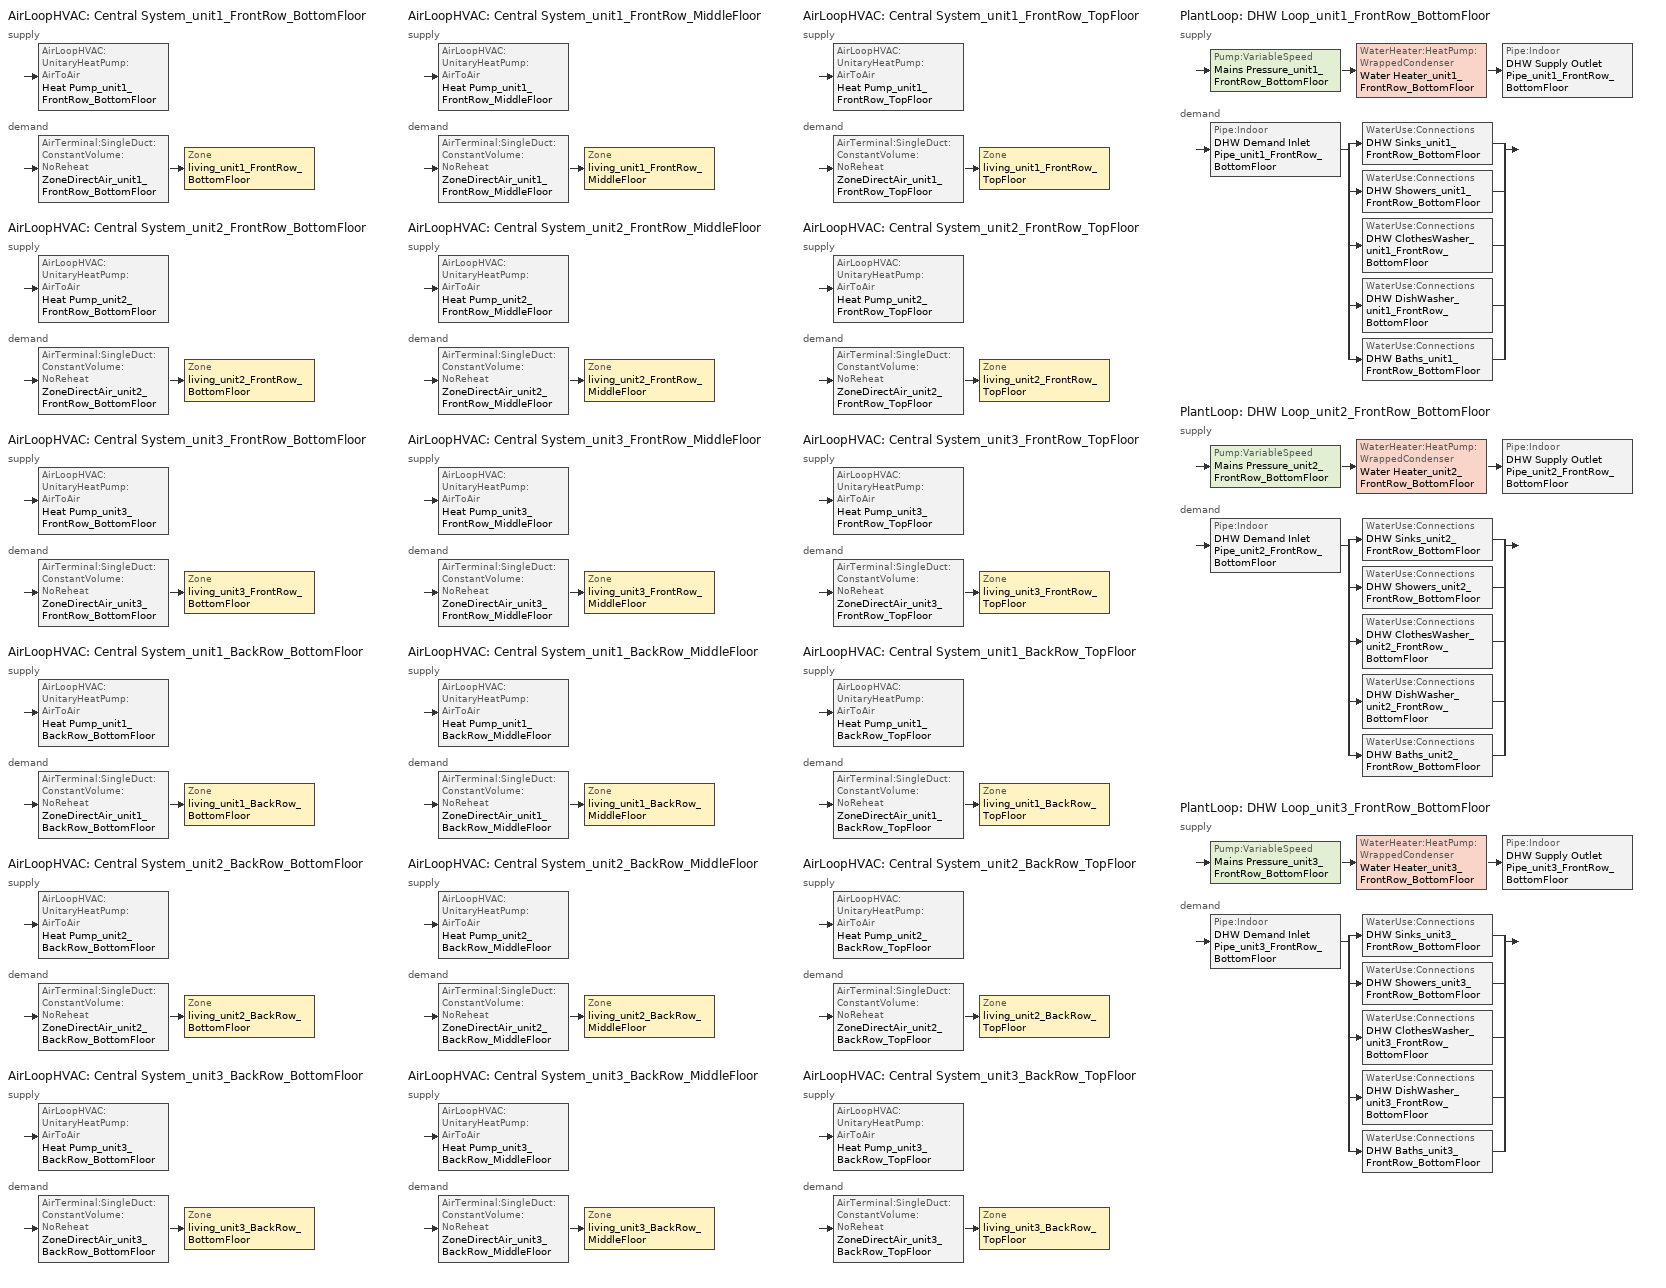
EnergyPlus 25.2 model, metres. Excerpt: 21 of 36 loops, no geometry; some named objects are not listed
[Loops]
AirLoopHVAC 'Central System_unit1_FrontRow_BottomFloor'
 supply: AirLoopHVAC:UnitaryHeatPump:AirToAir 'Heat Pump_unit1_FrontRow_BottomFloor'
 demand: AirTerminal:SingleDuct:ConstantVolume:NoReheat 'ZoneDirectAir_unit1_FrontRow_BottomFloor' > Zone 'living_unit1_FrontRow_BottomFloor'
AirLoopHVAC 'Central System_unit2_FrontRow_BottomFloor'
 supply: AirLoopHVAC:UnitaryHeatPump:AirToAir 'Heat Pump_unit2_FrontRow_BottomFloor'
 demand: AirTerminal:SingleDuct:ConstantVolume:NoReheat 'ZoneDirectAir_unit2_FrontRow_BottomFloor' > Zone 'living_unit2_FrontRow_BottomFloor'
AirLoopHVAC 'Central System_unit3_FrontRow_BottomFloor'
 supply: AirLoopHVAC:UnitaryHeatPump:AirToAir 'Heat Pump_unit3_FrontRow_BottomFloor'
 demand: AirTerminal:SingleDuct:ConstantVolume:NoReheat 'ZoneDirectAir_unit3_FrontRow_BottomFloor' > Zone 'living_unit3_FrontRow_BottomFloor'
AirLoopHVAC 'Central System_unit1_BackRow_BottomFloor'
 supply: AirLoopHVAC:UnitaryHeatPump:AirToAir 'Heat Pump_unit1_BackRow_BottomFloor'
 demand: AirTerminal:SingleDuct:ConstantVolume:NoReheat 'ZoneDirectAir_unit1_BackRow_BottomFloor' > Zone 'living_unit1_BackRow_BottomFloor'
AirLoopHVAC 'Central System_unit2_BackRow_BottomFloor'
 supply: AirLoopHVAC:UnitaryHeatPump:AirToAir 'Heat Pump_unit2_BackRow_BottomFloor'
 demand: AirTerminal:SingleDuct:ConstantVolume:NoReheat 'ZoneDirectAir_unit2_BackRow_BottomFloor' > Zone 'living_unit2_BackRow_BottomFloor'
AirLoopHVAC 'Central System_unit3_BackRow_BottomFloor'
 supply: AirLoopHVAC:UnitaryHeatPump:AirToAir 'Heat Pump_unit3_BackRow_BottomFloor'
 demand: AirTerminal:SingleDuct:ConstantVolume:NoReheat 'ZoneDirectAir_unit3_BackRow_BottomFloor' > Zone 'living_unit3_BackRow_BottomFloor'
AirLoopHVAC 'Central System_unit1_FrontRow_MiddleFloor'
 supply: AirLoopHVAC:UnitaryHeatPump:AirToAir 'Heat Pump_unit1_FrontRow_MiddleFloor'
 demand: AirTerminal:SingleDuct:ConstantVolume:NoReheat 'ZoneDirectAir_unit1_FrontRow_MiddleFloor' > Zone 'living_unit1_FrontRow_MiddleFloor'
AirLoopHVAC 'Central System_unit2_FrontRow_MiddleFloor'
 supply: AirLoopHVAC:UnitaryHeatPump:AirToAir 'Heat Pump_unit2_FrontRow_MiddleFloor'
 demand: AirTerminal:SingleDuct:ConstantVolume:NoReheat 'ZoneDirectAir_unit2_FrontRow_MiddleFloor' > Zone 'living_unit2_FrontRow_MiddleFloor'
AirLoopHVAC 'Central System_unit3_FrontRow_MiddleFloor'
 supply: AirLoopHVAC:UnitaryHeatPump:AirToAir 'Heat Pump_unit3_FrontRow_MiddleFloor'
 demand: AirTerminal:SingleDuct:ConstantVolume:NoReheat 'ZoneDirectAir_unit3_FrontRow_MiddleFloor' > Zone 'living_unit3_FrontRow_MiddleFloor'
AirLoopHVAC 'Central System_unit1_BackRow_MiddleFloor'
 supply: AirLoopHVAC:UnitaryHeatPump:AirToAir 'Heat Pump_unit1_BackRow_MiddleFloor'
 demand: AirTerminal:SingleDuct:ConstantVolume:NoReheat 'ZoneDirectAir_unit1_BackRow_MiddleFloor' > Zone 'living_unit1_BackRow_MiddleFloor'
AirLoopHVAC 'Central System_unit2_BackRow_MiddleFloor'
 supply: AirLoopHVAC:UnitaryHeatPump:AirToAir 'Heat Pump_unit2_BackRow_MiddleFloor'
 demand: AirTerminal:SingleDuct:ConstantVolume:NoReheat 'ZoneDirectAir_unit2_BackRow_MiddleFloor' > Zone 'living_unit2_BackRow_MiddleFloor'
AirLoopHVAC 'Central System_unit3_BackRow_MiddleFloor'
 supply: AirLoopHVAC:UnitaryHeatPump:AirToAir 'Heat Pump_unit3_BackRow_MiddleFloor'
 demand: AirTerminal:SingleDuct:ConstantVolume:NoReheat 'ZoneDirectAir_unit3_BackRow_MiddleFloor' > Zone 'living_unit3_BackRow_MiddleFloor'
AirLoopHVAC 'Central System_unit1_FrontRow_TopFloor'
 supply: AirLoopHVAC:UnitaryHeatPump:AirToAir 'Heat Pump_unit1_FrontRow_TopFloor'
 demand: AirTerminal:SingleDuct:ConstantVolume:NoReheat 'ZoneDirectAir_unit1_FrontRow_TopFloor' > Zone 'living_unit1_FrontRow_TopFloor'
AirLoopHVAC 'Central System_unit2_FrontRow_TopFloor'
 supply: AirLoopHVAC:UnitaryHeatPump:AirToAir 'Heat Pump_unit2_FrontRow_TopFloor'
 demand: AirTerminal:SingleDuct:ConstantVolume:NoReheat 'ZoneDirectAir_unit2_FrontRow_TopFloor' > Zone 'living_unit2_FrontRow_TopFloor'
AirLoopHVAC 'Central System_unit3_FrontRow_TopFloor'
 supply: AirLoopHVAC:UnitaryHeatPump:AirToAir 'Heat Pump_unit3_FrontRow_TopFloor'
 demand: AirTerminal:SingleDuct:ConstantVolume:NoReheat 'ZoneDirectAir_unit3_FrontRow_TopFloor' > Zone 'living_unit3_FrontRow_TopFloor'
AirLoopHVAC 'Central System_unit1_BackRow_TopFloor'
 supply: AirLoopHVAC:UnitaryHeatPump:AirToAir 'Heat Pump_unit1_BackRow_TopFloor'
 demand: AirTerminal:SingleDuct:ConstantVolume:NoReheat 'ZoneDirectAir_unit1_BackRow_TopFloor' > Zone 'living_unit1_BackRow_TopFloor'
AirLoopHVAC 'Central System_unit2_BackRow_TopFloor'
 supply: AirLoopHVAC:UnitaryHeatPump:AirToAir 'Heat Pump_unit2_BackRow_TopFloor'
 demand: AirTerminal:SingleDuct:ConstantVolume:NoReheat 'ZoneDirectAir_unit2_BackRow_TopFloor' > Zone 'living_unit2_BackRow_TopFloor'
AirLoopHVAC 'Central System_unit3_BackRow_TopFloor'
 supply: AirLoopHVAC:UnitaryHeatPump:AirToAir 'Heat Pump_unit3_BackRow_TopFloor'
 demand: AirTerminal:SingleDuct:ConstantVolume:NoReheat 'ZoneDirectAir_unit3_BackRow_TopFloor' > Zone 'living_unit3_BackRow_TopFloor'
PlantLoop 'DHW Loop_unit1_FrontRow_BottomFloor'
 supply: Pump:VariableSpeed 'Mains Pressure_unit1_FrontRow_BottomFloor' > WaterHeater:HeatPump:WrappedCondenser 'Water Heater_unit1_FrontRow_BottomFloor' > Pipe:Indoor 'DHW Supply Outlet Pipe_unit1_FrontRow_BottomFloor'
 demand: Pipe:Indoor 'DHW Demand Inlet Pipe_unit1_FrontRow_BottomFloor' > split
  | WaterUse:Connections 'DHW Sinks_unit1_FrontRow_BottomFloor'
  | WaterUse:Connections 'DHW Showers_unit1_FrontRow_BottomFloor'
  | WaterUse:Connections 'DHW ClothesWasher_unit1_FrontRow_BottomFloor'
  | WaterUse:Connections 'DHW DishWasher_unit1_FrontRow_BottomFloor'
  | WaterUse:Connections 'DHW Baths_unit1_FrontRow_BottomFloor'
PlantLoop 'DHW Loop_unit2_FrontRow_BottomFloor'
 supply: Pump:VariableSpeed 'Mains Pressure_unit2_FrontRow_BottomFloor' > WaterHeater:HeatPump:WrappedCondenser 'Water Heater_unit2_FrontRow_BottomFloor' > Pipe:Indoor 'DHW Supply Outlet Pipe_unit2_FrontRow_BottomFloor'
 demand: Pipe:Indoor 'DHW Demand Inlet Pipe_unit2_FrontRow_BottomFloor' > split
  | WaterUse:Connections 'DHW Sinks_unit2_FrontRow_BottomFloor'
  | WaterUse:Connections 'DHW Showers_unit2_FrontRow_BottomFloor'
  | WaterUse:Connections 'DHW ClothesWasher_unit2_FrontRow_BottomFloor'
  | WaterUse:Connections 'DHW DishWasher_unit2_FrontRow_BottomFloor'
  | WaterUse:Connections 'DHW Baths_unit2_FrontRow_BottomFloor'
PlantLoop 'DHW Loop_unit3_FrontRow_BottomFloor'
 supply: Pump:VariableSpeed 'Mains Pressure_unit3_FrontRow_BottomFloor' > WaterHeater:HeatPump:WrappedCondenser 'Water Heater_unit3_FrontRow_BottomFloor' > Pipe:Indoor 'DHW Supply Outlet Pipe_unit3_FrontRow_BottomFloor'
 demand: Pipe:Indoor 'DHW Demand Inlet Pipe_unit3_FrontRow_BottomFloor' > split
  | WaterUse:Connections 'DHW Sinks_unit3_FrontRow_BottomFloor'
  | WaterUse:Connections 'DHW Showers_unit3_FrontRow_BottomFloor'
  | WaterUse:Connections 'DHW ClothesWasher_unit3_FrontRow_BottomFloor'
  | WaterUse:Connections 'DHW DishWasher_unit3_FrontRow_BottomFloor'
  | WaterUse:Connections 'DHW Baths_unit3_FrontRow_BottomFloor'
[Material] Thermal Absorptance=0.9
Name | Roughness | Thickness {m} | Conductivity {W/m-K} | Density {kg/m3} | Specific Heat {J/kg-K} | Solar Absorptance | Visible Absorptance
CopperPipe | MediumRough | 0.01905 | 401 | 2243 | 837 | 0.65 | 0.65
Pipe Insulation | VeryRough | 0.0406504 | 0.0331717 | 91 | 836 | 0.5 | 0.5
[Construction]
Insulated Pipe: Pipe Insulation, CopperPipe
[ThermostatSetpoint:DualSetpoint]
thermostat_living Dual SP Control: Heating Setpoint Temperature Schedule=heating_sch; Cooling Setpoint Temperature Schedule=cooling_sch
[Sizing:Zone] Zone Cooling Design Supply Air Temperature Input Method=SupplyAirTemperature; Zone Cooling Design Supply Air Temperature {C}=12; Zone Heating Design Supply Air Temperature Input Method=SupplyAirTemperature; Zone Heating Design Supply Air Temperature {C}=32.22; Zone Cooling Design Supply Air Humidity Ratio {kgWater/kgDryAir}=0.0075; Zone Heating Design Supply Air Humidity Ratio {kgWater/kgDryAir}=0.008; Cooling Design Air Flow Method=DesignDay; Cooling Minimum Air Flow per Zone Floor Area {m3/s-m2}=0.000762; Heating Design Air Flow Method=DesignDay; Heating Maximum Air Flow per Zone Floor Area {m3/s-m2}=0.002032; Heating Maximum Air Flow {m3/s}=0.141576; Heating Maximum Air Flow Fraction=0.3
Name | Design Specification Outdoor Air Object
living_unit1_FrontRow_BottomFloor | SZ_DSOA_living_unit1_FrontRow_BottomFloor
living_unit2_FrontRow_BottomFloor | SZ_DSOA_living_unit2_FrontRow_BottomFloor
living_unit3_FrontRow_BottomFloor | SZ_DSOA_living_unit3_FrontRow_BottomFloor
living_unit1_BackRow_BottomFloor | SZ_DSOA_living_unit1_BackRow_BottomFloor
living_unit2_BackRow_BottomFloor | SZ_DSOA_living_unit2_BackRow_BottomFloor
living_unit3_BackRow_BottomFloor | SZ_DSOA_living_unit3_BackRow_BottomFloor
living_unit1_FrontRow_MiddleFloor | SZ_DSOA_living_unit1_FrontRow_MiddleFloor
living_unit2_FrontRow_MiddleFloor | SZ_DSOA_living_unit2_FrontRow_MiddleFloor
living_unit3_FrontRow_MiddleFloor | SZ_DSOA_living_unit3_FrontRow_MiddleFloor
living_unit1_BackRow_MiddleFloor | SZ_DSOA_living_unit1_BackRow_MiddleFloor
living_unit2_BackRow_MiddleFloor | SZ_DSOA_living_unit2_BackRow_MiddleFloor
living_unit3_BackRow_MiddleFloor | SZ_DSOA_living_unit3_BackRow_MiddleFloor
living_unit1_FrontRow_TopFloor | SZ_DSOA_living_unit1_FrontRow_TopFloor
living_unit2_FrontRow_TopFloor | SZ_DSOA_living_unit2_FrontRow_TopFloor
living_unit3_FrontRow_TopFloor | SZ_DSOA_living_unit3_FrontRow_TopFloor
living_unit1_BackRow_TopFloor | SZ_DSOA_living_unit1_BackRow_TopFloor
living_unit2_BackRow_TopFloor | SZ_DSOA_living_unit2_BackRow_TopFloor
living_unit3_BackRow_TopFloor | SZ_DSOA_living_unit3_BackRow_TopFloor
[Sizing:System] Type of Load to Size On=Sensible; Design Outdoor Air Flow Rate {m3/s}=autosize; Central Heating Maximum System Air Flow Ratio=1; Preheat Design Temperature {C}=7; Preheat Design Humidity Ratio {kgWater/kgDryAir}=0.008; Precool Design Temperature {C}=11; Precool Design Humidity Ratio {kgWater/kgDryAir}=0.0075; Central Cooling Design Supply Air Temperature {C}=12; Central Heating Design Supply Air Temperature {C}=32.22; Type of Zone Sum to Use=NonCoincident; 100% Outdoor Air in Cooling=No; 100% Outdoor Air in Heating=No; Central Cooling Design Supply Air Humidity Ratio {kgWater/kgDryAir}=0.0075; Central Heating Design Supply Air Humidity Ratio {kgWater/kgDryAir}=0.008; Cooling Supply Air Flow Rate Method=DesignDay; Heating Supply Air Flow Rate Method=DesignDay; Zone Maximum Outdoor Air Fraction=1; Cooling Design Capacity Method=FractionOfAutosizedCoolingCapacity; Cooling Design Capacity {W}=autosize; Fraction of Autosized Cooling Design Capacity=1.25; Heating Design Capacity Method=FractionOfAutosizedHeatingCapacity; Heating Design Capacity {W}=autosize; Fraction of Autosized Heating Design Capacity=1.15; Central Cooling Capacity Control Method=OnOff
Central System_unit1_FrontRow_BottomFloor; Central System_unit2_FrontRow_BottomFloor; Central System_unit3_FrontRow_BottomFloor; Central System_unit1_BackRow_BottomFloor; Central System_unit2_BackRow_BottomFloor; Central System_unit3_BackRow_BottomFloor; Central System_unit1_FrontRow_MiddleFloor; Central System_unit2_FrontRow_MiddleFloor; Central System_unit3_FrontRow_MiddleFloor; Central System_unit1_BackRow_MiddleFloor; Central System_unit2_BackRow_MiddleFloor; Central System_unit3_BackRow_MiddleFloor; Central System_unit1_FrontRow_TopFloor; Central System_unit2_FrontRow_TopFloor; Central System_unit3_FrontRow_TopFloor; Central System_unit1_BackRow_TopFloor; Central System_unit2_BackRow_TopFloor; Central System_unit3_BackRow_TopFloor
[ZoneControl:Thermostat] Control Type Schedule=zone_control_type; Control 1=thermostat_living Dual SP Control
Name | Zone or ZoneList
Zone Thermostat_unit1_FrontRow_BottomFloor | living_unit1_FrontRow_BottomFloor
Zone Thermostat_unit2_FrontRow_BottomFloor | living_unit2_FrontRow_BottomFloor
Zone Thermostat_unit3_FrontRow_BottomFloor | living_unit3_FrontRow_BottomFloor
Zone Thermostat_unit1_BackRow_BottomFloor | living_unit1_BackRow_BottomFloor
Zone Thermostat_unit2_BackRow_BottomFloor | living_unit2_BackRow_BottomFloor
Zone Thermostat_unit3_BackRow_BottomFloor | living_unit3_BackRow_BottomFloor
Zone Thermostat_unit1_FrontRow_MiddleFloor | living_unit1_FrontRow_MiddleFloor
Zone Thermostat_unit2_FrontRow_MiddleFloor | living_unit2_FrontRow_MiddleFloor
Zone Thermostat_unit3_FrontRow_MiddleFloor | living_unit3_FrontRow_MiddleFloor
Zone Thermostat_unit1_BackRow_MiddleFloor | living_unit1_BackRow_MiddleFloor
Zone Thermostat_unit2_BackRow_MiddleFloor | living_unit2_BackRow_MiddleFloor
Zone Thermostat_unit3_BackRow_MiddleFloor | living_unit3_BackRow_MiddleFloor
Zone Thermostat_unit1_FrontRow_TopFloor | living_unit1_FrontRow_TopFloor
Zone Thermostat_unit2_FrontRow_TopFloor | living_unit2_FrontRow_TopFloor
Zone Thermostat_unit3_FrontRow_TopFloor | living_unit3_FrontRow_TopFloor
Zone Thermostat_unit1_BackRow_TopFloor | living_unit1_BackRow_TopFloor
Zone Thermostat_unit2_BackRow_TopFloor | living_unit2_BackRow_TopFloor
Zone Thermostat_unit3_BackRow_TopFloor | living_unit3_BackRow_TopFloor
[AirTerminal:SingleDuct:ConstantVolume:NoReheat] Availability Schedule=always_avail; Maximum Air Flow Rate {m3/s}=autosize
ZoneDirectAir_unit1_FrontRow_BottomFloor; ZoneDirectAir_unit2_FrontRow_BottomFloor; ZoneDirectAir_unit3_FrontRow_BottomFloor; ZoneDirectAir_unit1_BackRow_BottomFloor; ZoneDirectAir_unit2_BackRow_BottomFloor; ZoneDirectAir_unit3_BackRow_BottomFloor; ZoneDirectAir_unit1_FrontRow_MiddleFloor; ZoneDirectAir_unit2_FrontRow_MiddleFloor; ZoneDirectAir_unit3_FrontRow_MiddleFloor; ZoneDirectAir_unit1_BackRow_MiddleFloor; ZoneDirectAir_unit2_BackRow_MiddleFloor; ZoneDirectAir_unit3_BackRow_MiddleFloor; ZoneDirectAir_unit1_FrontRow_TopFloor; ZoneDirectAir_unit2_FrontRow_TopFloor; ZoneDirectAir_unit3_FrontRow_TopFloor; ZoneDirectAir_unit1_BackRow_TopFloor; ZoneDirectAir_unit2_BackRow_TopFloor; ZoneDirectAir_unit3_BackRow_TopFloor
[DesignSpecification:OutdoorAir] Outdoor Air Method=Flow/Zone; Outdoor Air Flow per Person {m3/s-person}=0; Outdoor Air Flow per Zone {m3/s}=0.0212376
SZ_DSOA_living_unit1_FrontRow_BottomFloor; SZ_DSOA_living_unit2_FrontRow_BottomFloor; SZ_DSOA_living_unit3_FrontRow_BottomFloor; SZ_DSOA_living_unit1_BackRow_BottomFloor; SZ_DSOA_living_unit2_BackRow_BottomFloor; SZ_DSOA_living_unit3_BackRow_BottomFloor; SZ_DSOA_living_unit1_FrontRow_MiddleFloor; SZ_DSOA_living_unit2_FrontRow_MiddleFloor; SZ_DSOA_living_unit3_FrontRow_MiddleFloor; SZ_DSOA_living_unit1_BackRow_MiddleFloor; SZ_DSOA_living_unit2_BackRow_MiddleFloor; SZ_DSOA_living_unit3_BackRow_MiddleFloor; SZ_DSOA_living_unit1_FrontRow_TopFloor; SZ_DSOA_living_unit2_FrontRow_TopFloor; SZ_DSOA_living_unit3_FrontRow_TopFloor; SZ_DSOA_living_unit1_BackRow_TopFloor; SZ_DSOA_living_unit2_BackRow_TopFloor; SZ_DSOA_living_unit3_BackRow_TopFloor
[Coil:Cooling:DX:SingleSpeed] Availability Schedule=always_avail; Gross Rated Total Cooling Capacity {W}=autosize; Gross Rated Sensible Heat Ratio=autosize; Gross Rated Cooling COP {W/W}=4.3039; Rated Air Flow Rate {m3/s}=autosize; Total Cooling Capacity Function of Temperature Curve=HPACCoolCapFT; Total Cooling Capacity Function of Flow Fraction Curve=HPACCoolCapFFF; Energy Input Ratio Function of Temperature Curve=HPACCOOLEIRFT; Energy Input Ratio Function of Flow Fraction Curve=HPACCOOLEIRFFF; Part Load Fraction Correlation Curve=HPACCOOLPLFFPLR
DX Cooling Coil_unit1_FrontRow_BottomFloor; DX Cooling Coil_unit2_FrontRow_BottomFloor; DX Cooling Coil_unit3_FrontRow_BottomFloor; DX Cooling Coil_unit1_BackRow_BottomFloor; DX Cooling Coil_unit2_BackRow_BottomFloor; DX Cooling Coil_unit3_BackRow_BottomFloor; DX Cooling Coil_unit1_FrontRow_MiddleFloor; DX Cooling Coil_unit2_FrontRow_MiddleFloor; DX Cooling Coil_unit3_FrontRow_MiddleFloor; DX Cooling Coil_unit1_BackRow_MiddleFloor; DX Cooling Coil_unit2_BackRow_MiddleFloor; DX Cooling Coil_unit3_BackRow_MiddleFloor; DX Cooling Coil_unit1_FrontRow_TopFloor; DX Cooling Coil_unit2_FrontRow_TopFloor; DX Cooling Coil_unit3_FrontRow_TopFloor; DX Cooling Coil_unit1_BackRow_TopFloor; DX Cooling Coil_unit2_BackRow_TopFloor; DX Cooling Coil_unit3_BackRow_TopFloor
[Fan:OnOff] Availability Schedule=always_avail; Maximum Flow Rate {m3/s}=autosize; Motor In Airstream Fraction=1
Name | Fan Total Efficiency | Pressure Rise {Pa} | Motor Efficiency
Supply Fan_unit1_FrontRow_BottomFloor; Supply Fan_unit2_FrontRow_BottomFloor; Supply Fan_unit3_FrontRow_BottomFloor; Supply Fan_unit1_BackRow_BottomFloor; Supply Fan_unit2_BackRow_BottomFloor; Supply Fan_unit3_BackRow_BottomFloor; Supply Fan_unit1_FrontRow_MiddleFloor; Supply Fan_unit2_FrontRow_MiddleFloor; Supply Fan_unit3_FrontRow_MiddleFloor; Supply Fan_unit1_BackRow_MiddleFloor; Supply Fan_unit2_BackRow_MiddleFloor; Supply Fan_unit3_BackRow_MiddleFloor; Supply Fan_unit1_FrontRow_TopFloor; Supply Fan_unit2_FrontRow_TopFloor; Supply Fan_unit3_FrontRow_TopFloor; Supply Fan_unit1_BackRow_TopFloor; Supply Fan_unit2_BackRow_TopFloor; Supply Fan_unit3_BackRow_TopFloor | 0.50054 | 400 | 0.863
Heat Pump Water Heater Fan_unit1_FrontRow_BottomFloor; Heat Pump Water Heater Fan_unit2_FrontRow_BottomFloor; Heat Pump Water Heater Fan_unit3_FrontRow_BottomFloor | 0.7 | 100 | 0.9
[AirLoopHVAC] Design Supply Air Flow Rate {m3/s}=autosize
Central System_unit1_FrontRow_BottomFloor; Central System_unit2_FrontRow_BottomFloor; Central System_unit3_FrontRow_BottomFloor; Central System_unit1_BackRow_BottomFloor; Central System_unit2_BackRow_BottomFloor; Central System_unit3_BackRow_BottomFloor; Central System_unit1_FrontRow_MiddleFloor; Central System_unit2_FrontRow_MiddleFloor; Central System_unit3_FrontRow_MiddleFloor; Central System_unit1_BackRow_MiddleFloor; Central System_unit2_BackRow_MiddleFloor; Central System_unit3_BackRow_MiddleFloor; Central System_unit1_FrontRow_TopFloor; Central System_unit2_FrontRow_TopFloor; Central System_unit3_FrontRow_TopFloor; Central System_unit1_BackRow_TopFloor; Central System_unit2_BackRow_TopFloor; Central System_unit3_BackRow_TopFloor
[AirLoopHVAC:UnitaryHeatPump:AirToAir] Availability Schedule=always_avail; Cooling Supply Air Flow Rate {m3/s}=autosize; Heating Supply Air Flow Rate {m3/s}=autosize; No Load Supply Air Flow Rate {m3/s}=0; Maximum Supply Air Temperature from Supplemental Heater {C}=50; Maximum Outdoor Dry-Bulb Temperature for Supplemental Heater Operation {C}=10; Fan Placement=BlowThrough; Supply Air Fan Operating Mode Schedule=fan_cycle
Name | Controlling Zone or Thermostat Location | Supply Air Fan | Heating Coil | Cooling Coil | Supplemental Heating Coil
Heat Pump_unit1_FrontRow_BottomFloor | living_unit1_FrontRow_BottomFloor | Supply Fan_unit1_FrontRow_BottomFloor | Main DX Heating Coil_unit1_FrontRow_BottomFloor | DX Cooling Coil_unit1_FrontRow_BottomFloor | Supp Heating Coil_unit1_FrontRow_BottomFloor
Heat Pump_unit2_FrontRow_BottomFloor | living_unit2_FrontRow_BottomFloor | Supply Fan_unit2_FrontRow_BottomFloor | Main DX Heating Coil_unit2_FrontRow_BottomFloor | DX Cooling Coil_unit2_FrontRow_BottomFloor | Supp Heating Coil_unit2_FrontRow_BottomFloor
Heat Pump_unit3_FrontRow_BottomFloor | living_unit3_FrontRow_BottomFloor | Supply Fan_unit3_FrontRow_BottomFloor | Main DX Heating Coil_unit3_FrontRow_BottomFloor | DX Cooling Coil_unit3_FrontRow_BottomFloor | Supp Heating Coil_unit3_FrontRow_BottomFloor
Heat Pump_unit1_BackRow_BottomFloor | living_unit1_BackRow_BottomFloor | Supply Fan_unit1_BackRow_BottomFloor | Main DX Heating Coil_unit1_BackRow_BottomFloor | DX Cooling Coil_unit1_BackRow_BottomFloor | Supp Heating Coil_unit1_BackRow_BottomFloor
Heat Pump_unit2_BackRow_BottomFloor | living_unit2_BackRow_BottomFloor | Supply Fan_unit2_BackRow_BottomFloor | Main DX Heating Coil_unit2_BackRow_BottomFloor | DX Cooling Coil_unit2_BackRow_BottomFloor | Supp Heating Coil_unit2_BackRow_BottomFloor
Heat Pump_unit3_BackRow_BottomFloor | living_unit3_BackRow_BottomFloor | Supply Fan_unit3_BackRow_BottomFloor | Main DX Heating Coil_unit3_BackRow_BottomFloor | DX Cooling Coil_unit3_BackRow_BottomFloor | Supp Heating Coil_unit3_BackRow_BottomFloor
Heat Pump_unit1_FrontRow_MiddleFloor | living_unit1_FrontRow_MiddleFloor | Supply Fan_unit1_FrontRow_MiddleFloor | Main DX Heating Coil_unit1_FrontRow_MiddleFloor | DX Cooling Coil_unit1_FrontRow_MiddleFloor | Supp Heating Coil_unit1_FrontRow_MiddleFloor
Heat Pump_unit2_FrontRow_MiddleFloor | living_unit2_FrontRow_MiddleFloor | Supply Fan_unit2_FrontRow_MiddleFloor | Main DX Heating Coil_unit2_FrontRow_MiddleFloor | DX Cooling Coil_unit2_FrontRow_MiddleFloor | Supp Heating Coil_unit2_FrontRow_MiddleFloor
Heat Pump_unit3_FrontRow_MiddleFloor | living_unit3_FrontRow_MiddleFloor | Supply Fan_unit3_FrontRow_MiddleFloor | Main DX Heating Coil_unit3_FrontRow_MiddleFloor | DX Cooling Coil_unit3_FrontRow_MiddleFloor | Supp Heating Coil_unit3_FrontRow_MiddleFloor
Heat Pump_unit1_BackRow_MiddleFloor | living_unit1_BackRow_MiddleFloor | Supply Fan_unit1_BackRow_MiddleFloor | Main DX Heating Coil_unit1_BackRow_MiddleFloor | DX Cooling Coil_unit1_BackRow_MiddleFloor | Supp Heating Coil_unit1_BackRow_MiddleFloor
Heat Pump_unit2_BackRow_MiddleFloor | living_unit2_BackRow_MiddleFloor | Supply Fan_unit2_BackRow_MiddleFloor | Main DX Heating Coil_unit2_BackRow_MiddleFloor | DX Cooling Coil_unit2_BackRow_MiddleFloor | Supp Heating Coil_unit2_BackRow_MiddleFloor
Heat Pump_unit3_BackRow_MiddleFloor | living_unit3_BackRow_MiddleFloor | Supply Fan_unit3_BackRow_MiddleFloor | Main DX Heating Coil_unit3_BackRow_MiddleFloor | DX Cooling Coil_unit3_BackRow_MiddleFloor | Supp Heating Coil_unit3_BackRow_MiddleFloor
Heat Pump_unit1_FrontRow_TopFloor | living_unit1_FrontRow_TopFloor | Supply Fan_unit1_FrontRow_TopFloor | Main DX Heating Coil_unit1_FrontRow_TopFloor | DX Cooling Coil_unit1_FrontRow_TopFloor | Supp Heating Coil_unit1_FrontRow_TopFloor
Heat Pump_unit2_FrontRow_TopFloor | living_unit2_FrontRow_TopFloor | Supply Fan_unit2_FrontRow_TopFloor | Main DX Heating Coil_unit2_FrontRow_TopFloor | DX Cooling Coil_unit2_FrontRow_TopFloor | Supp Heating Coil_unit2_FrontRow_TopFloor
Heat Pump_unit3_FrontRow_TopFloor | living_unit3_FrontRow_TopFloor | Supply Fan_unit3_FrontRow_TopFloor | Main DX Heating Coil_unit3_FrontRow_TopFloor | DX Cooling Coil_unit3_FrontRow_TopFloor | Supp Heating Coil_unit3_FrontRow_TopFloor
Heat Pump_unit1_BackRow_TopFloor | living_unit1_BackRow_TopFloor | Supply Fan_unit1_BackRow_TopFloor | Main DX Heating Coil_unit1_BackRow_TopFloor | DX Cooling Coil_unit1_BackRow_TopFloor | Supp Heating Coil_unit1_BackRow_TopFloor
Heat Pump_unit2_BackRow_TopFloor | living_unit2_BackRow_TopFloor | Supply Fan_unit2_BackRow_TopFloor | Main DX Heating Coil_unit2_BackRow_TopFloor | DX Cooling Coil_unit2_BackRow_TopFloor | Supp Heating Coil_unit2_BackRow_TopFloor
Heat Pump_unit3_BackRow_TopFloor | living_unit3_BackRow_TopFloor | Supply Fan_unit3_BackRow_TopFloor | Main DX Heating Coil_unit3_BackRow_TopFloor | DX Cooling Coil_unit3_BackRow_TopFloor | Supp Heating Coil_unit3_BackRow_TopFloor
[Coil:Heating:DX:SingleSpeed] Availability Schedule=always_avail; Gross Rated Heating Capacity {W}=autosize; Gross Rated Heating COP {W/W}=3.8378; Rated Air Flow Rate {m3/s}=autosize; Heating Capacity Function of Temperature Curve=HPACHeatCapFT; Heating Capacity Function of Flow Fraction Curve=HPACHeatCapFFF; Energy Input Ratio Function of Temperature Curve=HPACHeatEIRFT; Energy Input Ratio Function of Flow Fraction Curve=HPACHeatEIRFFF; Part Load Fraction Correlation Curve=HPACCOOLPLFFPLR; Defrost Energy Input Ratio Function of Temperature Curve=Defrost_EIR_FT; Minimum Outdoor Dry-Bulb Temperature for Compressor Operation {C}=-23.33; Maximum Outdoor Dry-Bulb Temperature for Defrost Operation {C}=5; Crankcase Heater Capacity {W}=200; Maximum Outdoor Dry-Bulb Temperature for Crankcase Heater Operation {C}=10; Defrost Strategy=ReverseCycle; Defrost Control=OnDemand
Main DX Heating Coil_unit1_FrontRow_BottomFloor; Main DX Heating Coil_unit2_FrontRow_BottomFloor; Main DX Heating Coil_unit3_FrontRow_BottomFloor; Main DX Heating Coil_unit1_BackRow_BottomFloor; Main DX Heating Coil_unit2_BackRow_BottomFloor; Main DX Heating Coil_unit3_BackRow_BottomFloor; Main DX Heating Coil_unit1_FrontRow_MiddleFloor; Main DX Heating Coil_unit2_FrontRow_MiddleFloor; Main DX Heating Coil_unit3_FrontRow_MiddleFloor; Main DX Heating Coil_unit1_BackRow_MiddleFloor; Main DX Heating Coil_unit2_BackRow_MiddleFloor; Main DX Heating Coil_unit3_BackRow_MiddleFloor; Main DX Heating Coil_unit1_FrontRow_TopFloor; Main DX Heating Coil_unit2_FrontRow_TopFloor; Main DX Heating Coil_unit3_FrontRow_TopFloor; Main DX Heating Coil_unit1_BackRow_TopFloor; Main DX Heating Coil_unit2_BackRow_TopFloor; Main DX Heating Coil_unit3_BackRow_TopFloor
[Coil:Heating:Electric] Availability Schedule=always_avail; Efficiency=1; Nominal Capacity {W}=autosize
Supp Heating Coil_unit1_FrontRow_BottomFloor; Supp Heating Coil_unit2_FrontRow_BottomFloor; Supp Heating Coil_unit3_FrontRow_BottomFloor; Supp Heating Coil_unit1_BackRow_BottomFloor; Supp Heating Coil_unit2_BackRow_BottomFloor; Supp Heating Coil_unit3_BackRow_BottomFloor; Supp Heating Coil_unit1_FrontRow_MiddleFloor; Supp Heating Coil_unit2_FrontRow_MiddleFloor; Supp Heating Coil_unit3_FrontRow_MiddleFloor; Supp Heating Coil_unit1_BackRow_MiddleFloor; Supp Heating Coil_unit2_BackRow_MiddleFloor; Supp Heating Coil_unit3_BackRow_MiddleFloor; Supp Heating Coil_unit1_FrontRow_TopFloor; Supp Heating Coil_unit2_FrontRow_TopFloor; Supp Heating Coil_unit3_FrontRow_TopFloor; Supp Heating Coil_unit1_BackRow_TopFloor; Supp Heating Coil_unit2_BackRow_TopFloor; Supp Heating Coil_unit3_BackRow_TopFloor
[Zone equipment]
living_unit1_FrontRow_BottomFloor: ZoneDirectAir_unit1_FrontRow_BottomFloor, Water Heater_unit1_FrontRow_BottomFloor, Zone Exhaust Fan_unit1_FrontRow_BottomFloor
living_unit2_FrontRow_BottomFloor: ZoneDirectAir_unit2_FrontRow_BottomFloor, Water Heater_unit2_FrontRow_BottomFloor, Zone Exhaust Fan_unit2_FrontRow_BottomFloor
living_unit3_FrontRow_BottomFloor: ZoneDirectAir_unit3_FrontRow_BottomFloor, Water Heater_unit3_FrontRow_BottomFloor, Zone Exhaust Fan_unit3_FrontRow_BottomFloor
living_unit1_BackRow_BottomFloor: ZoneDirectAir_unit1_BackRow_BottomFloor, Water Heater_unit1_BackRow_BottomFloor, Zone Exhaust Fan_unit1_BackRow_BottomFloor
living_unit2_BackRow_BottomFloor: ZoneDirectAir_unit2_BackRow_BottomFloor, Water Heater_unit2_BackRow_BottomFloor, Zone Exhaust Fan_unit2_BackRow_BottomFloor
living_unit3_BackRow_BottomFloor: ZoneDirectAir_unit3_BackRow_BottomFloor, Water Heater_unit3_BackRow_BottomFloor, Zone Exhaust Fan_unit3_BackRow_BottomFloor
living_unit1_FrontRow_MiddleFloor: ZoneDirectAir_unit1_FrontRow_MiddleFloor, Water Heater_unit1_FrontRow_MiddleFloor, Zone Exhaust Fan_unit1_FrontRow_MiddleFloor
living_unit2_FrontRow_MiddleFloor: ZoneDirectAir_unit2_FrontRow_MiddleFloor, Water Heater_unit2_FrontRow_MiddleFloor, Zone Exhaust Fan_unit2_FrontRow_MiddleFloor
living_unit3_FrontRow_MiddleFloor: ZoneDirectAir_unit3_FrontRow_MiddleFloor, Water Heater_unit3_FrontRow_MiddleFloor, Zone Exhaust Fan_unit3_FrontRow_MiddleFloor
living_unit1_BackRow_MiddleFloor: ZoneDirectAir_unit1_BackRow_MiddleFloor, Water Heater_unit1_BackRow_MiddleFloor, Zone Exhaust Fan_unit1_BackRow_MiddleFloor
living_unit2_BackRow_MiddleFloor: ZoneDirectAir_unit2_BackRow_MiddleFloor, Water Heater_unit2_BackRow_MiddleFloor, Zone Exhaust Fan_unit2_BackRow_MiddleFloor
living_unit3_BackRow_MiddleFloor: ZoneDirectAir_unit3_BackRow_MiddleFloor, Water Heater_unit3_BackRow_MiddleFloor, Zone Exhaust Fan_unit3_BackRow_MiddleFloor
living_unit1_FrontRow_TopFloor: ZoneDirectAir_unit1_FrontRow_TopFloor, Water Heater_unit1_FrontRow_TopFloor, Zone Exhaust Fan_unit1_FrontRow_TopFloor
living_unit2_FrontRow_TopFloor: ZoneDirectAir_unit2_FrontRow_TopFloor, Water Heater_unit2_FrontRow_TopFloor, Zone Exhaust Fan_unit2_FrontRow_TopFloor
living_unit3_FrontRow_TopFloor: ZoneDirectAir_unit3_FrontRow_TopFloor, Water Heater_unit3_FrontRow_TopFloor, Zone Exhaust Fan_unit3_FrontRow_TopFloor
living_unit1_BackRow_TopFloor: ZoneDirectAir_unit1_BackRow_TopFloor, Water Heater_unit1_BackRow_TopFloor, Zone Exhaust Fan_unit1_BackRow_TopFloor
living_unit2_BackRow_TopFloor: ZoneDirectAir_unit2_BackRow_TopFloor, Water Heater_unit2_BackRow_TopFloor, Zone Exhaust Fan_unit2_BackRow_TopFloor
living_unit3_BackRow_TopFloor: ZoneDirectAir_unit3_BackRow_TopFloor, Water Heater_unit3_BackRow_TopFloor, Zone Exhaust Fan_unit3_BackRow_TopFloor
[Fan:ZoneExhaust] Availability Schedule=always_avail; Fan Total Efficiency=0.6; Pressure Rise {Pa}=454.046; Maximum Flow Rate {m3/s}=0.0212376; System Availability Manager Coupling Mode=Decoupled
Zone Exhaust Fan_unit1_FrontRow_BottomFloor; Zone Exhaust Fan_unit2_FrontRow_BottomFloor; Zone Exhaust Fan_unit3_FrontRow_BottomFloor; Zone Exhaust Fan_unit1_BackRow_BottomFloor; Zone Exhaust Fan_unit2_BackRow_BottomFloor; Zone Exhaust Fan_unit3_BackRow_BottomFloor; Zone Exhaust Fan_unit1_FrontRow_MiddleFloor; Zone Exhaust Fan_unit2_FrontRow_MiddleFloor; Zone Exhaust Fan_unit3_FrontRow_MiddleFloor; Zone Exhaust Fan_unit1_BackRow_MiddleFloor; Zone Exhaust Fan_unit2_BackRow_MiddleFloor; Zone Exhaust Fan_unit3_BackRow_MiddleFloor; Zone Exhaust Fan_unit1_FrontRow_TopFloor; Zone Exhaust Fan_unit2_FrontRow_TopFloor; Zone Exhaust Fan_unit3_FrontRow_TopFloor; Zone Exhaust Fan_unit1_BackRow_TopFloor; Zone Exhaust Fan_unit2_BackRow_TopFloor; Zone Exhaust Fan_unit3_BackRow_TopFloor
[Pump:VariableSpeed] Design Maximum Flow Rate {m3/s}=autosize; Design Pump Head {Pa}=1; Design Power Consumption {W}=0; Motor Efficiency=1; Fraction of Motor Inefficiencies to Fluid Stream=0; Coefficient 1 of the Part Load Performance Curve=0; Coefficient 2 of the Part Load Performance Curve=1; Coefficient 3 of the Part Load Performance Curve=0; Coefficient 4 of the Part Load Performance Curve=0; Design Minimum Flow Rate {m3/s}=0; Pump Control Type=Intermittent
Mains Pressure_unit1_FrontRow_BottomFloor; Mains Pressure_unit2_FrontRow_BottomFloor; Mains Pressure_unit3_FrontRow_BottomFloor
[WaterHeater:Sizing] Design Mode=ResidentialHUD-FHAMinimum; Number of Bedrooms=2; Number of Bathrooms=2
Water Heater_Tank_unit1_FrontRow_BottomFloor; Water Heater_Tank_unit2_FrontRow_BottomFloor; Water Heater_Tank_unit3_FrontRow_BottomFloor
[WaterHeater:Stratified] Tank Volume {m3}=0.189271; Tank Height {m}=1.594; Tank Shape=VerticalCylinder; Maximum Temperature Limit {C}=51; Heater Priority Control=MasterSlave; Heater 1 Setpoint Temperature Schedule=dhw_setpt_hpwh; Heater 1 Deadband Temperature Difference {deltaC}=2; Heater 1 Capacity {W}=4500; Heater 1 Height {m}=1.129; Heater 2 Setpoint Temperature Schedule=dhw_setpt_hpwh; Heater 2 Deadband Temperature Difference {deltaC}=2; Heater 2 Capacity {W}=0; Heater 2 Height {m}=0.266; Heater Fuel Type=electricity; Heater Thermal Efficiency=1; Off Cycle Parasitic Fuel Consumption Rate {W}=8.3; Off Cycle Parasitic Fuel Type=Electricity; Off Cycle Parasitic Heat Fraction to Tank=0; Off Cycle Parasitic Height {m}=1; On Cycle Parasitic Fuel Consumption Rate {W}=8.3; On Cycle Parasitic Fuel Type=Electricity; On Cycle Parasitic Heat Fraction to Tank=0; On Cycle Parasitic Height {m}=1; Ambient Temperature Indicator=Zone; Uniform Skin Loss Coefficient per Unit Area to Ambient Temperature {W/m2-K}=0.232136; Skin Loss Fraction to Zone=1; Off Cycle Flue Loss Fraction to Zone=1; Use Side Effectiveness=1; Use Side Inlet Height {m}=0; Use Side Outlet Height {m}=autocalculate; Source Side Effectiveness=1; Source Side Inlet Height {m}=0.7; Source Side Outlet Height {m}=0; Inlet Mode=Fixed; Use Side Design Flow Rate {m3/s}=autosize; Source Side Design Flow Rate {m3/s}=autosize; Indirect Water Heating Recovery Time {hr}=1.5; Number of Nodes=1
Name | Ambient Temperature Zone
Water Heater_Tank_unit1_FrontRow_BottomFloor | living_unit1_FrontRow_BottomFloor
Water Heater_Tank_unit2_FrontRow_BottomFloor | living_unit2_FrontRow_BottomFloor
Water Heater_Tank_unit3_FrontRow_BottomFloor | living_unit3_FrontRow_BottomFloor
[WaterHeater:HeatPump:WrappedCondenser] Availability Schedule=always_avail; Compressor Setpoint Temperature Schedule=Compressor Setpoint; Dead Band Temperature Difference {deltaC}=5; Condenser Bottom Location {m}=0.0664167; Condenser Top Location {m}=0.863417; Evaporator Air Flow Rate {m3/s}=autocalculate; Inlet Air Configuration=ZoneAirOnly; Minimum Inlet Air Temperature for Compressor Operation {C}=10; Maximum Inlet Air Temperature for Compressor Operation {C}=48.89; Compressor Location=Zone; Fan Placement=DrawThrough; On Cycle Parasitic Electric Load {W}=0; Off Cycle Parasitic Electric Load {W}=0; Tank Element Control Logic=MutuallyExclusive; Control Sensor 1 Height In Stratified Tank {m}=1.262; Control Sensor 1 Weight=0.75; Control Sensor 2 Height In Stratified Tank {m}=0.464
Name | Inlet Air Zone | Tank | DX Coil | Fan
Water Heater_unit1_FrontRow_BottomFloor | living_unit1_FrontRow_BottomFloor | Water Heater_Tank_unit1_FrontRow_BottomFloor | Heat Pump Water Heater Evaporator_unit1_FrontRow_BottomFloor | Heat Pump Water Heater Fan_unit1_FrontRow_BottomFloor
Water Heater_unit2_FrontRow_BottomFloor | living_unit2_FrontRow_BottomFloor | Water Heater_Tank_unit2_FrontRow_BottomFloor | Heat Pump Water Heater Evaporator_unit2_FrontRow_BottomFloor | Heat Pump Water Heater Fan_unit2_FrontRow_BottomFloor
Water Heater_unit3_FrontRow_BottomFloor | living_unit3_FrontRow_BottomFloor | Water Heater_Tank_unit3_FrontRow_BottomFloor | Heat Pump Water Heater Evaporator_unit3_FrontRow_BottomFloor | Heat Pump Water Heater Fan_unit3_FrontRow_BottomFloor
[Coil:WaterHeating:AirToWaterHeatPump:Wrapped] Rated Heating Capacity {W}=1500; Rated COP {W/W}=4.05; Rated Sensible Heat Ratio=0.981; Rated Evaporator Inlet Air Dry-Bulb Temperature {C}=19.7; Rated Evaporator Inlet Air Wet-Bulb Temperature {C}=13.5; Rated Condenser Water Temperature {C}=48.89; Rated Evaporator Air Flow Rate {m3/s}=0.189; Evaporator Fan Power Included in Rated COP=yes; Maximum Ambient Temperature for Crankcase Heater Operation {C}=10; Evaporator Air Temperature Type for Curve Objects=WetBulbTemperature; Heating Capacity Function of Temperature Curve=HPWH-Htg-Cap-fT; Heating COP Function of Temperature Curve=HPWH-Htg-COP-fT; Part Load Fraction Correlation Curve=HPWH-COP-fPLR
Heat Pump Water Heater Evaporator_unit1_FrontRow_BottomFloor; Heat Pump Water Heater Evaporator_unit2_FrontRow_BottomFloor; Heat Pump Water Heater Evaporator_unit3_FrontRow_BottomFloor
[PlantEquipmentList]
DHW Plant Equipment_unit1_FrontRow_BottomFloor: Water Heater_unit1_FrontRow_BottomFloor
DHW Plant Equipment_unit2_FrontRow_BottomFloor: Water Heater_unit2_FrontRow_BottomFloor
DHW Plant Equipment_unit3_FrontRow_BottomFloor: Water Heater_unit3_FrontRow_BottomFloor
[Sizing:Plant] Loop Type=Heating; Design Loop Exit Temperature {C}=48.8889; Loop Design Temperature Difference {deltaC}=5.55556
DHW Loop_unit1_FrontRow_BottomFloor; DHW Loop_unit2_FrontRow_BottomFloor; DHW Loop_unit3_FrontRow_BottomFloor
[PlantLoop] Fluid Type=Water; Maximum Loop Temperature {C}=100; Minimum Loop Temperature {C}=0; Maximum Loop Flow Rate {m3/s}=autosize; Minimum Loop Flow Rate {m3/s}=0; Plant Loop Volume {m3}=autocalculate; Load Distribution Scheme=Optimal
Name | Plant Equipment Operation Scheme
DHW Loop_unit1_FrontRow_BottomFloor | DHW Loop Operation_unit1_FrontRow_BottomFloor
DHW Loop_unit2_FrontRow_BottomFloor | DHW Loop Operation_unit2_FrontRow_BottomFloor
DHW Loop_unit3_FrontRow_BottomFloor | DHW Loop Operation_unit3_FrontRow_BottomFloor
[Pipe:Indoor] Construction=Insulated Pipe; Environment Type=ZONE; Pipe Inside Diameter {m}=0.02; Pipe Length {m}=2
Name | Ambient Temperature Zone
DHW Demand Inlet Pipe_unit1_FrontRow_BottomFloor; DHW Supply Outlet Pipe_unit1_FrontRow_BottomFloor | living_unit1_FrontRow_BottomFloor
DHW Demand Inlet Pipe_unit2_FrontRow_BottomFloor; DHW Supply Outlet Pipe_unit2_FrontRow_BottomFloor | living_unit2_FrontRow_BottomFloor
DHW Demand Inlet Pipe_unit3_FrontRow_BottomFloor; DHW Supply Outlet Pipe_unit3_FrontRow_BottomFloor | living_unit3_FrontRow_BottomFloor
[PlantEquipmentOperation:HeatingLoad] Load Range 1 Lower Limit {W}=0; Load Range 1 Upper Limit {W}=1000000000000000
Name | Range 1 Equipment List
DHW Control Scheme_unit1_FrontRow_BottomFloor | DHW Plant Equipment_unit1_FrontRow_BottomFloor
DHW Control Scheme_unit2_FrontRow_BottomFloor | DHW Plant Equipment_unit2_FrontRow_BottomFloor
DHW Control Scheme_unit3_FrontRow_BottomFloor | DHW Plant Equipment_unit3_FrontRow_BottomFloor
[PlantEquipmentOperationSchemes] Control Scheme 1 Schedule=always_avail
Name | Control Scheme 1
DHW Loop Operation_unit1_FrontRow_BottomFloor | DHW Control Scheme_unit1_FrontRow_BottomFloor
DHW Loop Operation_unit2_FrontRow_BottomFloor | DHW Control Scheme_unit2_FrontRow_BottomFloor
DHW Loop Operation_unit3_FrontRow_BottomFloor | DHW Control Scheme_unit3_FrontRow_BottomFloor
[SetpointManager:Scheduled] Control Variable=Temperature; Schedule=DHWSupplySetpoint
Name | Setpoint Node or NodeList
DHW Loop Setpoint Manager_unit1_FrontRow_BottomFloor | DHW Supply Outlet Node_unit1_FrontRow_BottomFloor
DHW Loop Setpoint Manager_unit2_FrontRow_BottomFloor | DHW Supply Outlet Node_unit2_FrontRow_BottomFloor
DHW Loop Setpoint Manager_unit3_FrontRow_BottomFloor | DHW Supply Outlet Node_unit3_FrontRow_BottomFloor
[WaterUse:Equipment]
Name | Peak Flow Rate {m3/s} | Flow Rate Fraction Schedule | Target Temperature Schedule
Clothes Washer_unit1_FrontRow_BottomFloor; Clothes Washer_unit2_FrontRow_BottomFloor; Clothes Washer_unit3_FrontRow_BottomFloor | 1.08128e-06 | ClothesWasher_flow_sch | CWWaterTempSchedule
Dishwasher_unit1_FrontRow_BottomFloor; Dishwasher_unit2_FrontRow_BottomFloor; Dishwasher_unit3_FrontRow_BottomFloor | 4.24457e-07 | Dishwasher_flow_sch | DWWaterTempSchedule
Sinks_unit1_FrontRow_BottomFloor; Sinks_unit2_FrontRow_BottomFloor; Sinks_unit3_FrontRow_BottomFloor | 7.1934e-05 | BA_sink_sch | SSBWaterTempSchedule
Showers_unit1_FrontRow_BottomFloor; Showers_unit2_FrontRow_BottomFloor; Showers_unit3_FrontRow_BottomFloor | 0.000141975 | BA_shower_sch | SSBWaterTempSchedule
Baths_unit1_FrontRow_BottomFloor; Baths_unit2_FrontRow_BottomFloor; Baths_unit3_FrontRow_BottomFloor | 0.00027764 | BA_bath_sch | SSBWaterTempSchedule
[WaterUse:Connections] Drain Water Heat Exchanger Type=None
Name | Water Use Equipment 1
DHW Sinks_unit1_FrontRow_BottomFloor | Sinks_unit1_FrontRow_BottomFloor
DHW Showers_unit1_FrontRow_BottomFloor | Showers_unit1_FrontRow_BottomFloor
DHW ClothesWasher_unit1_FrontRow_BottomFloor | Clothes Washer_unit1_FrontRow_BottomFloor
DHW DishWasher_unit1_FrontRow_BottomFloor | Dishwasher_unit1_FrontRow_BottomFloor
DHW Baths_unit1_FrontRow_BottomFloor | Baths_unit1_FrontRow_BottomFloor
DHW Sinks_unit2_FrontRow_BottomFloor | Sinks_unit2_FrontRow_BottomFloor
DHW Showers_unit2_FrontRow_BottomFloor | Showers_unit2_FrontRow_BottomFloor
DHW ClothesWasher_unit2_FrontRow_BottomFloor | Clothes Washer_unit2_FrontRow_BottomFloor
DHW DishWasher_unit2_FrontRow_BottomFloor | Dishwasher_unit2_FrontRow_BottomFloor
DHW Baths_unit2_FrontRow_BottomFloor | Baths_unit2_FrontRow_BottomFloor
DHW Sinks_unit3_FrontRow_BottomFloor | Sinks_unit3_FrontRow_BottomFloor
DHW Showers_unit3_FrontRow_BottomFloor | Showers_unit3_FrontRow_BottomFloor
DHW ClothesWasher_unit3_FrontRow_BottomFloor | Clothes Washer_unit3_FrontRow_BottomFloor
DHW DishWasher_unit3_FrontRow_BottomFloor | Dishwasher_unit3_FrontRow_BottomFloor
DHW Baths_unit3_FrontRow_BottomFloor | Baths_unit3_FrontRow_BottomFloor
[Schedule:Compact]
BA_shower_sch: Through: 12/31, For: AllDays, Until: 1:00, 0.00083182, Until: 2:00, 0.0003781, Until: 3:00, 0.00022686, Until: 4:00, 0.0003781, Until: 5:00, 0.00105868, Until: 6:00, 0.00393224, Until: 7:00, 0.00892316, Until: 8:00, 0.00884754, Until: 9:00, 0.0071839, Until: 10:00, 0.00559588, Until: 11:00, 0.0045372, Until: 12:00, 0.00355414, Until: 13:00, 0.00257108, Until: 14:00, 0.00219298, Until: 15:00, 0.00196612, Until: 16:00, 0.0018905, Until: 17:00, 0.0022686, Until: 18:00, 0.00294918, Until: 19:00, 0.00317604, Until: 20:00, 0.00317604, Until: 21:00, 0.00317604, Until: 22:00, 0.00310042, Until: 23:00, 0.00219298, Until: 24:00, 0.00158802
BA_bath_sch: Through: 12/31, For: AllDays, Until: 1:00, 7.77273e-05, Until: 2:00, 3.88636e-05, Until: 3:00, 3.88636e-05, Until: 4:00, 3.88636e-05, Until: 5:00, 7.77273e-05, Until: 6:00, 0.000184602, Until: 7:00, 0.000446932, Until: 8:00, 0.000563523, Until: 9:00, 0.00064125, Until: 10:00, 0.000563523, Until: 11:00, 0.000446932, Until: 12:00, 0.000340057, Until: 13:00, 0.000301193, Until: 14:00, 0.000223466, Until: 15:00, 0.000223466, Until: 16:00, 0.000223466, Until: 17:00, 0.00037892, Until: 18:00, 0.000446932, Until: 19:00, 0.000748125, Until: 20:00, 0.000971591, Until: 21:00, 0.000971591, Until: 22:00, 0.000748125, Until: 23:00, 0.00064125, Until: 24:00, 0.00037892
BA_sink_sch: Through: 12/31, For: AllDays, Until: 1:00, 0.001848, Until: 2:00, 0.000924, Until: 3:00, 0.00066, Until: 4:00, 0.00066, Until: 5:00, 0.000924, Until: 6:00, 0.002376, Until: 7:00, 0.005544, Until: 8:00, 0.008184, Until: 9:00, 0.008712, Until: 10:00, 0.008184, Until: 11:00, 0.007128, Until: 12:00, 0.0066, Until: 13:00, 0.006468, Until: 14:00, 0.00594, Until: 15:00, 0.005676, Until: 16:00, 0.005412, Until: 17:00, 0.006336, Until: 18:00, 0.00858, Until: 19:00, 0.0099, Until: 20:00, 0.009108, Until: 21:00, 0.007524, Until: 22:00, 0.006336, Until: 23:00, 0.00528, Until: 24:00, 0.003564
zone_control_type: Through: 12/31, For: AllDays, Until 24:00, 4
dhw_setpt_hpwh: Through: 12/31, For: AllDays, Until 24:00, 44
always_avail: Through: 12/31, For: AllDays, Until: 24:00, 1
heating_sch: Through: 12/31, For: AllDays, Until: 24:00, 22.2222
cooling_sch: Through: 12/31, For: AllDays, Until: 24:00, 23.8889
fan_cycle: Through: 12/31, For: AllDays, Until: 24:00, 0
[Schedule:Day:Hourly]
DishwasherWeekday_flow_sch: 0.0662602, 0.0294394, 0.022058, 0.0147197, 0.0147197, 0.0441591, 0.0883613, 0.132564, 0.250451, 0.27989, 0.243069, 0.206248, 0.176766, 0.198867, 0.162046, 0.154665, 0.162046, 0.213587, 0.375676, 0.4788, 0.390396, 0.287271, 0.191485, 0.132564
DishwasherWeekend_flow_sch: 0.0709931, 0.0315422, 0.0236335, 0.0157711, 0.0157711, 0.0473133, 0.0946728, 0.142032, 0.26834, 0.299882, 0.260431, 0.22098, 0.189392, 0.213072, 0.173621, 0.165712, 0.173621, 0.228843, 0.40251, 0.513, 0.418281, 0.307791, 0.205163, 0.142032
DishwasherVacation_flow_sch; ClothesWasherVacation_flow_sch: 0, 0, 0, 0, 0, 0, 0, 0, 0, 0, 0, 0, 0, 0, 0, 0, 0, 0, 0, 0, 0, 0, 0, 0
ClothesWasherWeekday_flow_sch: 0.0455509, 0.036431, 0.0181911, 0.0181911, 0.036431, 0.0546708, 0.109342, 0.236972, 0.355482, 0.419322, 0.410202, 0.364602, 0.328122, 0.291691, 0.255212, 0.236972, 0.246092, 0.236972, 0.236972, 0.236972, 0.236972, 0.227852, 0.154941, 0.0820306
ClothesWasherWeekend_flow_sch: 0.0557271, 0.0445698, 0.0222551, 0.0222551, 0.0445698, 0.0668845, 0.133769, 0.289912, 0.434898, 0.513, 0.501843, 0.446056, 0.401426, 0.356857, 0.312227, 0.289912, 0.30107, 0.289912, 0.289912, 0.289912, 0.289912, 0.278755, 0.189556, 0.100357
[Schedule:Week:Compact]
DishwasherWeek_flow_sch: For: Weekdays, DishwasherWeekday_flow_sch, For: CustomDay1, DishwasherVacation_flow_sch, For: AllOtherDays, DishwasherWeekend_flow_sch
ClothesWasherWeek_flow_sch: For: Weekdays, ClothesWasherWeekday_flow_sch, For: CustomDay1, ClothesWasherVacation_flow_sch, For: AllOtherDays, ClothesWasherWeekend_flow_sch
[Schedule:Year]
Dishwasher_flow_sch: DishwasherWeek_flow_sch, 1, 1, 12, 31
ClothesWasher_flow_sch: ClothesWasherWeek_flow_sch, 1, 1, 12, 31
[Schedule:Constant]
DWWaterTempSchedule; CWWaterTempSchedule; DHWSupplySetpoint: Temperature, 48.8889
SSBWaterTempSchedule: Temperature, 40.5556
Compressor Setpoint: Temperature, 50
[Curve:Biquadratic]
Name | Coefficient1 Constant | Coefficient2 x | Coefficient3 x**2 | Coefficient4 y | Coefficient5 y**2 | Coefficient6 x*y | Minimum Value of x | Maximum Value of x | Minimum Value of y | Maximum Value of y | Minimum Curve Output
HPWH-Htg-Cap-fT | 0.563 | 0.0437 | 0.000039 | 0.0055 | -.000148 | -.000145 | 0 | 100 | 0 | 100 | 0
HPWH-Htg-COP-fT | 1.1332 | 0.063 | -9.79e-05 | -.00972 | -2.14e-05 | -.000686 | 0 | 100 | 0 | 100
HPACCoolCapFT | 0.766956 | 0.0107756 | -4.14703e-05 | 0.00134961 | -0.000261144 | 0.000457488 | 12.77778 | 23.88889 | 21.11111 | 46.11111
HPACCOOLEIRFT | 0.297145 | 0.0430933 | -0.000748766 | 0.00597727 | 0.000482112 | -0.000956448 | 12.77778 | 23.88889 | 21.11111 | 46.11111
Defrost_EIR_FT | 1 | 0 | 0 | 0 | 0 | 0 | 0 | 100 | 0 | 100
[Curve:Quadratic]
Name | Coefficient1 Constant | Coefficient2 x | Coefficient3 x**2 | Minimum Value of x | Maximum Value of x
HPWH-COP-fPLR | 1 | 0 | 0 | 0 | 1
HPACCoolCapFFF | 0.8 | 0.2 | 0 | 0.5 | 1.5
HPACCOOLEIRFFF | 1.156 | -0.1816 | 0.0256 | 0.5 | 1.5
HPACCOOLPLFFPLR | 0.85 | 0.15 | 0 | 0 | 1
HPACHeatEIRFFF | 1.3824 | -0.4336 | 0.0512 | 0 | 1
[Curve:Cubic]
Name | Coefficient1 Constant | Coefficient2 x | Coefficient3 x**2 | Coefficient4 x**3 | Minimum Value of x | Maximum Value of x
HPACHeatCapFT | 0.758746 | 0.027626 | 0.000148716 | 3.4992e-06 | -20 | 20
HPACHeatCapFFF | 0.84 | 0.16 | 0 | 0 | 0.5 | 1.5
HPACHeatEIRFT | 1.19248 | -0.0300438 | 0.00103745 | -2.3328e-05 | -20 | 20
